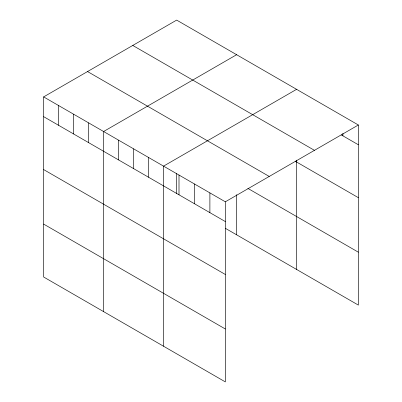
<?xml version="1.0" encoding="UTF-8"?>
<svg xmlns="http://www.w3.org/2000/svg" width="402" height="402" viewBox="0 0 402 402"><rect width="100%" height="100%" fill="white"/><g stroke="black" fill="none" stroke-linecap="round" stroke-linejoin="round"><path stroke-width="0.6" d="M43.642 96.902L225.331 201.799L225.331 381.9L43.642 277.003L43.642 96.902L176.669 20.1L358.358 124.997L358.358 305.098L225.381 228.326M236.622 54.717L103.6 131.514L103.6 311.62M296.581 89.334L163.559 166.132L163.559 346.233M225.331 201.799L358.358 124.997M341.313 134.926L358.358 144.765M132.771 45.446L314.459 150.343M295.51 161.393L358.358 197.673M87.541 71.556L269.229 176.453M247.868 188.397L358.358 252.19M43.642 116.665L225.331 221.562M43.642 169.579L225.331 274.476M43.642 224.09L225.331 328.987M342.911 133.379L342.911 135.846M296.581 160.187L296.581 269.435M236.622 194.679L236.622 234.818M209.889 192.88L209.889 212.648M194.447 183.965L194.447 203.729M179.001 175.051L179.001 194.814M176.669 173.443L176.669 193.513M148.569 157.478L148.569 177.247M133.58 148.825L133.58 168.589M118.59 140.172L118.59 159.936M88.611 122.861L88.611 142.63M73.621 114.208L73.621 133.977M58.632 105.555L58.632 125.318"/></g></svg>
